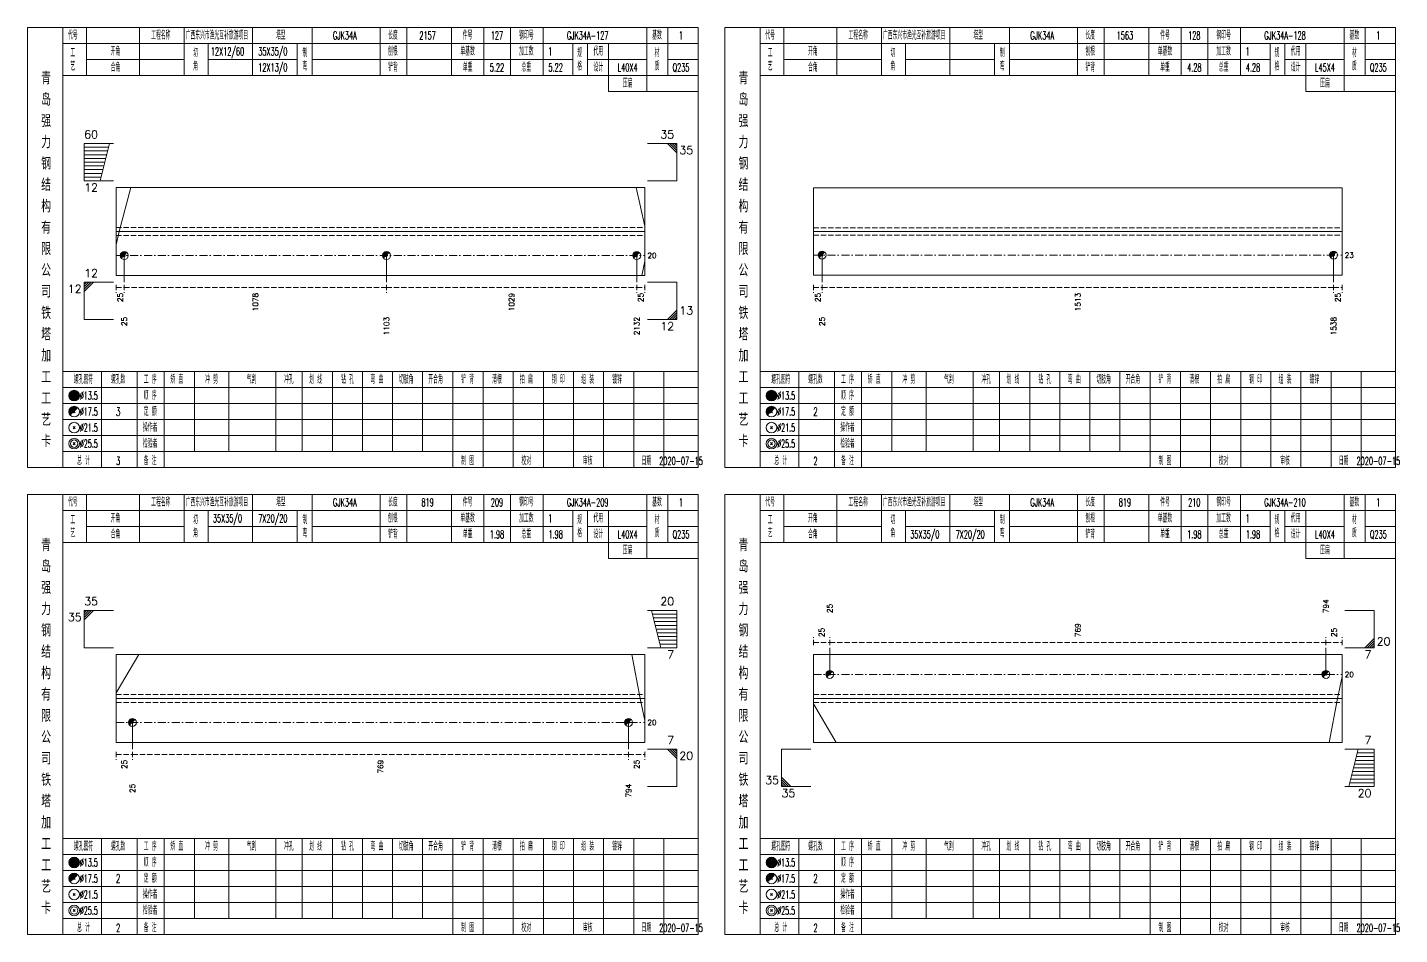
# Model space of a CAD drawing. Extents: x 0 to 2606, y -377 to 6479.
# Drawn here: x 0 to 514, y 6125 to 6465 of the extents above; entities that cross this region are included whole.
import ezdxf
from ezdxf.enums import TextEntityAlignment as Align

# ---------------------------------------------------------------- set-up
doc = ezdxf.new("R2010")
doc.units = 0
doc.header["$MEASUREMENT"] = 0
doc.linetypes.add('一点画线', pattern=[5.2, 3, -1, 0.2, -1])
doc.linetypes.add('虚线', pattern=[2.75, 2, -0.75])
doc.layers.get('0').update_dxf_attribs({"linetype": 'CONTINUOUS', "lineweight": 25})
doc.layers.add('1', color=7, linetype='CONTINUOUS', lineweight=25)
doc.layers.add('4', color=7, linetype='CONTINUOUS', lineweight=25)
doc.styles.get("Standard").update_dxf_attribs({"font": 'simplex.shx', "width": 0.7, "height": 3, "bigfont": 'gbhzfs.shx'})

msp = doc.modelspace()

# ---------------------------------------------------------------- linework, layer by layer
at = {"color": 7, "linetype": 'Continuous', "lineweight": 13}
for p, q in [((21.3, 6421.5), (32.3, 6421.5)), ((21.3, 6407.5), (21.3, 6421.5)), ((21.3, 6420.1), (30.45, 6420.1)), ((27.3, 6407.5), (30.8, 6421.5)), ((243.4, 6421.5), (232.4, 6421.5)), ((239.9, 6421.5), (243.4, 6418)), ((240.78, 6421.5), (243.4, 6418.88)), ((241.65, 6421.5), (243.4, 6419.75)), ((242.53, 6421.5), (243.4, 6420.62)), ((243.4, 6407.5), (243.4, 6421.5)), ((21.3, 6418.7), (30.1, 6418.7)), ((21.3, 6417.3), (29.75, 6417.3)), ((21.3, 6415.9), (29.4, 6415.9)), ((21.3, 6414.5), (29.05, 6414.5)), ((21.3, 6413.1), (28.7, 6413.1)), ((21.3, 6411.7), (28.35, 6411.7)), ((21.3, 6410.3), (28, 6410.3)), ((21.3, 6408.9), (27.65, 6408.9)), ((21.3, 6407.5), (32.3, 6407.5)), ((34.4, 6388.5), (38.81, 6405)), ((231.4, 6390.56), (228.19, 6405)), ((243.4, 6407.5), (232.4, 6407.5)), ((33.3, 6383.55), (34.4, 6388.5)), ((36.3, 6379.5), (36.3, 6369.5)), ((134.6, 6379.5), (134.6, 6369.5)), ((228.4, 6379.5), (228.4, 6369.5)), ((297.87, 6379.67), (297.87, 6369.5)), ((489.63, 6379.67), (489.63, 6369.5)), ((231.4, 6377.36), (230.3, 6372)), ((21.3, 6369.5), (32.3, 6369.5)), ((21.3, 6369.5), (21.3, 6355.5)), ((22.18, 6369.5), (21.3, 6368.62)), ((23.05, 6369.5), (21.3, 6367.75)), ((23.93, 6369.5), (21.3, 6366.88)), ((24.8, 6369.5), (21.3, 6366)), ((243.4, 6369.5), (232.4, 6369.5)), ((243.4, 6369.5), (243.4, 6355.5)), ((239.9, 6355.5), (243.4, 6359)), ((240.78, 6355.5), (243.4, 6358.12)), ((21.3, 6355.5), (32.3, 6355.5)), ((243.4, 6355.5), (232.4, 6355.5)), ((241.65, 6355.5), (243.4, 6357.25)), ((242.53, 6355.5), (243.4, 6356.38)), ((21.3, 6246.5), (32.3, 6246.5)), ((21.3, 6232.5), (21.3, 6246.5)), ((22.18, 6246.5), (21.3, 6245.62)), ((23.05, 6246.5), (21.3, 6244.75)), ((23.93, 6246.5), (21.3, 6243.88)), ((24.8, 6246.5), (21.3, 6243)), ((243.4, 6246.5), (232.4, 6246.5)), ((237.4, 6232.5), (233.9, 6246.5)), ((243.4, 6245.1), (234.25, 6245.1)), ((243.4, 6232.5), (243.4, 6246.5)), ((504.8, 6246.5), (493.8, 6246.5)), ((504.8, 6232.5), (504.8, 6246.5)), ((243.4, 6243.7), (234.6, 6243.7)), ((243.4, 6242.3), (234.95, 6242.3)), ((243.4, 6240.9), (235.3, 6240.9)), ((243.4, 6239.5), (235.65, 6239.5)), ((243.4, 6238.1), (236, 6238.1)), ((243.4, 6236.7), (236.35, 6236.7)), ((243.4, 6235.3), (236.7, 6235.3)), ((243.4, 6233.9), (237.05, 6233.9)), ((501.3, 6232.5), (504.8, 6236)), ((502.18, 6232.5), (504.8, 6235.12)), ((503.05, 6232.5), (504.8, 6234.25)), ((21.3, 6232.5), (32.3, 6232.5)), ((33.3, 6215.56), (41.77, 6230)), ((229.71, 6213.5), (226.56, 6230)), ((243.4, 6232.5), (232.4, 6232.5)), ((300.75, 6222.5), (300.75, 6232.5)), ((486.75, 6222.5), (486.75, 6232.5)), ((504.8, 6232.5), (493.8, 6232.5)), ((503.93, 6232.5), (504.8, 6233.38)), ((492.8, 6221.75), (491.11, 6213.5)), ((231.4, 6205.25), (229.71, 6213.5)), ((491.11, 6213.5), (487.96, 6197)), ((294.7, 6211.44), (303.17, 6197)), ((39.35, 6204.5), (39.35, 6194.5)), ((225.35, 6204.5), (225.35, 6194.5)), ((243.4, 6194.5), (232.4, 6194.5)), ((239.9, 6194.5), (243.4, 6191)), ((240.78, 6194.5), (243.4, 6191.88)), ((241.65, 6194.5), (243.4, 6192.75)), ((242.53, 6194.5), (243.4, 6193.62)), ((243.4, 6194.5), (243.4, 6180.5)), ((282.7, 6194.5), (293.7, 6194.5)), ((282.7, 6194.5), (282.7, 6180.5)), ((504.8, 6194.5), (493.8, 6194.5)), ((498.8, 6194.5), (495.3, 6180.5)), ((504.8, 6193.1), (498.45, 6193.1)), ((504.8, 6194.5), (504.8, 6180.5)), ((504.8, 6188.9), (497.4, 6188.9)), ((504.8, 6190.3), (497.75, 6190.3)), ((504.8, 6191.7), (498.1, 6191.7)), ((286.2, 6180.5), (282.7, 6184)), ((285.32, 6180.5), (282.7, 6183.12)), ((504.8, 6183.3), (496, 6183.3)), ((504.8, 6184.7), (496.35, 6184.7)), ((504.8, 6186.1), (496.7, 6186.1)), ((504.8, 6187.5), (497.05, 6187.5)), ((243.4, 6180.5), (232.4, 6180.5)), ((284.45, 6180.5), (282.7, 6182.25)), ((283.57, 6180.5), (282.7, 6181.38)), ((282.7, 6180.5), (293.7, 6180.5)), ((504.8, 6180.5), (493.8, 6180.5)), ((504.8, 6181.9), (495.65, 6181.9))]:
    msp.add_line(p, q, dxfattribs=at)
at = {"color": 7, "linetype": 'Continuous', "lineweight": 18}
for p, q in [((33.3, 6405), (33.3, 6372)), ((33.3, 6405), (231.4, 6405)), ((231.4, 6405), (231.4, 6372)), ((294.7, 6404.83), (294.7, 6372.17)), ((294.7, 6404.83), (492.8, 6404.83)), ((492.8, 6404.83), (492.8, 6372.17)), ((33.3, 6388.5), (231.4, 6388.5)), ((294.7, 6388.5), (492.8, 6388.5)), ((33.3, 6230), (33.3, 6197)), ((33.3, 6230), (231.4, 6230)), ((231.4, 6230), (231.4, 6197)), ((294.7, 6230), (294.7, 6197)), ((294.7, 6230), (492.8, 6230)), ((492.8, 6230), (492.8, 6197)), ((33.3, 6213.5), (231.4, 6213.5)), ((294.7, 6213.5), (492.8, 6213.5))]:
    msp.add_line(p, q, dxfattribs=at)
at = {"color": 1, "linetype": '虚线', "lineweight": 18}
for p, q in [((33.3, 6390), (231.4, 6390)), ((294.7, 6389.83), (492.8, 6389.83)), ((33.3, 6387), (231.4, 6387)), ((294.7, 6387.17), (492.8, 6387.17)), ((33.3, 6215), (231.4, 6215)), ((294.7, 6215), (492.8, 6215)), ((33.3, 6212), (231.4, 6212)), ((294.7, 6212), (492.8, 6212))]:
    msp.add_line(p, q, dxfattribs=at)
at = {"color": 3, "linetype": '一点画线', "lineweight": 13}
for p, q in [((33.3, 6379.5), (231.4, 6379.5)), ((294.7, 6379.67), (492.8, 6379.67)), ((294.7, 6222.5), (492.8, 6222.5)), ((33.3, 6204.5), (231.4, 6204.5))]:
    msp.add_line(p, q, dxfattribs=at)
at = {"color": 8, "linetype": '虚线', "lineweight": 9}
for p, q in [((33.3, 6368.5), (33.3, 6365.5)), ((36.3, 6368.5), (36.3, 6365.5)), ((36.3, 6368.5), (36.3, 6365.5)), ((134.6, 6368.5), (134.6, 6365.5)), ((134.6, 6368.5), (134.6, 6365.5)), ((228.4, 6368.5), (228.4, 6365.5)), ((228.4, 6368.5), (228.4, 6365.5)), ((231.4, 6368.5), (231.4, 6365.5)), ((294.7, 6368.5), (294.7, 6365.5)), ((297.87, 6368.5), (297.87, 6365.5)), ((297.87, 6368.5), (297.87, 6365.5)), ((489.63, 6368.5), (489.63, 6365.5)), ((489.63, 6368.5), (489.63, 6365.5)), ((492.8, 6368.5), (492.8, 6365.5)), ((33.3, 6367.5), (36.3, 6367.5)), ((36.3, 6367.5), (134.6, 6367.5)), ((134.6, 6367.5), (228.4, 6367.5)), ((228.4, 6367.5), (231.4, 6367.5)), ((294.7, 6367.5), (297.87, 6367.5)), ((297.87, 6367.5), (489.63, 6367.5)), ((489.63, 6367.5), (492.8, 6367.5)), ((294.7, 6233.5), (294.7, 6236.5)), ((294.7, 6234.5), (300.75, 6234.5)), ((300.75, 6233.5), (300.75, 6236.5)), ((300.75, 6233.5), (300.75, 6236.5)), ((300.75, 6234.5), (486.75, 6234.5)), ((486.75, 6233.5), (486.75, 6236.5)), ((486.75, 6233.5), (486.75, 6236.5)), ((486.75, 6234.5), (492.8, 6234.5)), ((492.8, 6233.5), (492.8, 6236.5)), ((33.3, 6193.5), (33.3, 6190.5)), ((39.35, 6193.5), (39.35, 6190.5)), ((39.35, 6193.5), (39.35, 6190.5)), ((225.35, 6193.5), (225.35, 6190.5)), ((225.35, 6193.5), (225.35, 6190.5)), ((231.4, 6193.5), (231.4, 6190.5)), ((33.3, 6192.5), (39.35, 6192.5)), ((39.35, 6192.5), (225.35, 6192.5)), ((225.35, 6192.5), (231.4, 6192.5))]:
    msp.add_line(p, q, dxfattribs=at)
at = {"color": 7, "linetype": 'Continuous', "lineweight": 0}
for p, q in [((300.45, 6222.2), (301.05, 6222.8)), ((300.45, 6222.8), (301.05, 6222.2)), ((486.45, 6222.2), (487.05, 6222.8)), ((486.45, 6222.8), (487.05, 6222.2))]:
    msp.add_line(p, q, dxfattribs=at)
at = {"color": 7, "linetype": 'Continuous', "lineweight": 13}
for centre in [(300.75, 6222.5), (486.75, 6222.5)]:
    msp.add_circle(centre, 1.5, dxfattribs=at)
for centre, radius in [((300.75, 6222.5), 1.35), ((300.75, 6222.5), 1.2), ((486.75, 6222.5), 1.35), ((486.75, 6222.5), 1.2), ((300.75, 6222.5), 1.05), ((300.75, 6222.5), 0.9), ((300.75, 6222.5), 0.75), ((300.75, 6222.5), 0.6), ((300.75, 6222.5), 0.45), ((300.75, 6222.5), 0.3), ((300.75, 6222.5), 0.15), ((486.75, 6222.5), 1.05), ((486.75, 6222.5), 0.9), ((486.75, 6222.5), 0.75), ((486.75, 6222.5), 0.6), ((486.75, 6222.5), 0.45), ((486.75, 6222.5), 0.3), ((486.75, 6222.5), 0.15)]:
    msp.add_arc(centre, radius, 45, 225, dxfattribs=at)
at = {"layer": '1', "color": 7, "linetype": 'Continuous', "lineweight": 0}
for p, q in [((36, 6379.2), (36.6, 6379.8)), ((36, 6379.8), (36.6, 6379.2)), ((134.3, 6379.2), (134.9, 6379.8)), ((134.3, 6379.8), (134.9, 6379.2)), ((228.1, 6379.2), (228.7, 6379.8)), ((228.1, 6379.8), (228.7, 6379.2)), ((297.57, 6379.37), (298.17, 6379.97)), ((297.57, 6379.97), (298.17, 6379.37)), ((489.33, 6379.37), (489.93, 6379.97)), ((489.33, 6379.97), (489.93, 6379.37)), ((39.05, 6204.2), (39.65, 6204.8)), ((39.05, 6204.8), (39.65, 6204.2)), ((225.05, 6204.2), (225.65, 6204.8)), ((225.05, 6204.8), (225.65, 6204.2))]:
    msp.add_line(p, q, dxfattribs=at)
at = {"layer": '1', "color": 7, "linetype": 'Continuous', "lineweight": 18}
for p, q in [((33.3, 6372), (231.4, 6372)), ((294.7, 6372.17), (492.8, 6372.17)), ((33.3, 6197), (231.4, 6197)), ((294.7, 6197), (492.8, 6197))]:
    msp.add_line(p, q, dxfattribs=at)
at = {"layer": '1', "color": 7, "linetype": 'Continuous', "lineweight": 13}
for centre in [(36.3, 6379.5), (134.6, 6379.5), (228.4, 6379.5), (297.87, 6379.67), (489.63, 6379.67), (39.35, 6204.5), (225.35, 6204.5)]:
    msp.add_circle(centre, 1.5, dxfattribs=at)
for centre, radius in [((36.3, 6379.5), 1.35), ((36.3, 6379.5), 1.2), ((36.3, 6379.5), 1.05), ((36.3, 6379.5), 0.9), ((36.3, 6379.5), 0.75), ((36.3, 6379.5), 0.6), ((36.3, 6379.5), 0.45), ((36.3, 6379.5), 0.3), ((36.3, 6379.5), 0.15), ((134.6, 6379.5), 1.35), ((134.6, 6379.5), 1.2), ((134.6, 6379.5), 1.05), ((134.6, 6379.5), 0.9), ((134.6, 6379.5), 0.75), ((134.6, 6379.5), 0.6), ((134.6, 6379.5), 0.45), ((134.6, 6379.5), 0.3), ((134.6, 6379.5), 0.15), ((228.4, 6379.5), 1.35), ((228.4, 6379.5), 1.2), ((228.4, 6379.5), 1.05), ((228.4, 6379.5), 0.9), ((228.4, 6379.5), 0.75), ((228.4, 6379.5), 0.6), ((228.4, 6379.5), 0.45), ((228.4, 6379.5), 0.3), ((228.4, 6379.5), 0.15), ((297.87, 6379.67), 1.35), ((297.87, 6379.67), 1.2), ((297.87, 6379.67), 1.05), ((297.87, 6379.67), 0.9), ((297.87, 6379.67), 0.75), ((297.87, 6379.67), 0.6), ((297.87, 6379.67), 0.45), ((297.87, 6379.67), 0.3), ((297.87, 6379.67), 0.15), ((489.63, 6379.67), 1.35), ((489.63, 6379.67), 1.2), ((489.63, 6379.67), 1.05), ((489.63, 6379.67), 0.9), ((489.63, 6379.67), 0.75), ((489.63, 6379.67), 0.6), ((489.63, 6379.67), 0.45), ((489.63, 6379.67), 0.3), ((489.63, 6379.67), 0.15), ((39.35, 6204.5), 1.35), ((39.35, 6204.5), 1.2), ((39.35, 6204.5), 1.05), ((39.35, 6204.5), 0.9), ((39.35, 6204.5), 0.75), ((39.35, 6204.5), 0.6), ((39.35, 6204.5), 0.45), ((39.35, 6204.5), 0.3), ((39.35, 6204.5), 0.15), ((225.35, 6204.5), 1.35), ((225.35, 6204.5), 1.2), ((225.35, 6204.5), 1.05), ((225.35, 6204.5), 0.9), ((225.35, 6204.5), 0.75), ((225.35, 6204.5), 0.6), ((225.35, 6204.5), 0.45), ((225.35, 6204.5), 0.3), ((225.35, 6204.5), 0.15)]:
    msp.add_arc(centre, radius, 45, 225, dxfattribs=at)
at = {"layer": '4', "color": 1, "linetype": 'Continuous', "lineweight": 18}
for p, q in [((13.3, 6300), (13.3, 6465)), ((22.2, 6447), (22.2, 6465)), ((42, 6447), (42, 6465)), ((58.8, 6447), (58.8, 6465)), ((84.4, 6447), (84.4, 6465)), ((106.7, 6447), (106.7, 6465)), ((132.2, 6447), (132.2, 6465)), ((142.2, 6447), (142.2, 6465)), ((158.9, 6447), (158.9, 6465)), ((171.1, 6447), (171.1, 6465)), ((181.1, 6447), (181.1, 6465)), ((193.3, 6447), (193.3, 6465)), ((232.2, 6441), (232.2, 6465)), ((240, 6447), (240, 6465)), ((274.7, 6300), (274.7, 6465)), ((283.6, 6447), (283.6, 6465)), ((303.4, 6447), (303.4, 6465)), ((320.2, 6447), (320.2, 6465)), ((345.8, 6447), (345.8, 6465)), ((368.1, 6447), (368.1, 6465)), ((393.6, 6447), (393.6, 6465)), ((403.6, 6447), (403.6, 6465)), ((420.3, 6447), (420.3, 6465)), ((432.5, 6447), (432.5, 6465)), ((442.5, 6447), (442.5, 6465)), ((454.7, 6447), (454.7, 6465)), ((493.6, 6441), (493.6, 6465)), ((501.4, 6447), (501.4, 6465)), ((13.3, 6459), (251.4, 6459)), ((67.8, 6447), (67.8, 6459)), ((101.1, 6447), (101.1, 6459)), ((204.4, 6447), (204.4, 6459)), ((210, 6447), (210, 6459)), ((217.8, 6441), (217.8, 6459)), ((274.7, 6459), (512.8, 6459)), ((329.2, 6447), (329.2, 6459)), ((362.5, 6447), (362.5, 6459)), ((465.8, 6447), (465.8, 6459)), ((471.4, 6447), (471.4, 6459)), ((479.2, 6441), (479.2, 6459)), ((22.2, 6453), (58.8, 6453)), ((67.8, 6453), (101.1, 6453)), ((106.7, 6453), (204.4, 6453)), ((210, 6453), (232.2, 6453)), ((240, 6453), (251.4, 6453)), ((283.6, 6453), (320.2, 6453)), ((329.2, 6453), (362.5, 6453)), ((368.1, 6453), (465.8, 6453)), ((471.4, 6453), (493.6, 6453)), ((501.4, 6453), (512.8, 6453)), ((13.3, 6447), (251.4, 6447)), ((274.7, 6447), (512.8, 6447)), ((217.8, 6441), (251.4, 6441)), ((479.2, 6441), (512.8, 6441)), ((13.3, 6336), (251.4, 6336)), ((27.8, 6300), (27.8, 6336)), ((41.1, 6300), (41.1, 6336)), ((51.2, 6300), (51.2, 6336)), ((62.6, 6306), (62.6, 6336)), ((75.5, 6306), (75.5, 6336)), ((93.1, 6306), (93.1, 6336)), ((103, 6306), (103, 6336)), ((114.3, 6306), (114.3, 6336)), ((125.6, 6306), (125.6, 6336)), ((136.9, 6306), (136.9, 6336)), ((148.1, 6306), (148.1, 6336)), ((159.5, 6306), (159.5, 6336)), ((170.8, 6306), (170.8, 6336)), ((182.1, 6306), (182.1, 6336)), ((193.4, 6306), (193.4, 6336)), ((204.7, 6306), (204.7, 6336)), ((216, 6306), (216, 6336)), ((227.3, 6306), (227.3, 6336)), ((238.6, 6306), (238.6, 6336)), ((274.7, 6336), (512.8, 6336)), ((289.2, 6300), (289.2, 6336)), ((302.5, 6300), (302.5, 6336)), ((312.6, 6300), (312.6, 6336)), ((324, 6306), (324, 6336)), ((336.9, 6306), (336.9, 6336)), ((354.5, 6306), (354.5, 6336)), ((364.4, 6306), (364.4, 6336)), ((375.7, 6306), (375.7, 6336)), ((387, 6306), (387, 6336)), ((398.3, 6306), (398.3, 6336)), ((409.5, 6306), (409.5, 6336)), ((420.9, 6306), (420.9, 6336)), ((432.2, 6306), (432.2, 6336)), ((443.5, 6306), (443.5, 6336)), ((454.8, 6306), (454.8, 6336)), ((466.1, 6306), (466.1, 6336)), ((477.4, 6306), (477.4, 6336)), ((488.7, 6306), (488.7, 6336)), ((500, 6306), (500, 6336)), ((13.3, 6330), (251.4, 6330)), ((274.7, 6330), (512.8, 6330)), ((13.3, 6324), (251.4, 6324)), ((274.7, 6324), (512.8, 6324)), ((13.3, 6318), (251.4, 6318)), ((274.7, 6318), (512.8, 6318)), ((13.3, 6312), (251.4, 6312)), ((274.7, 6312), (512.8, 6312)), ((13.3, 6306), (251.4, 6306)), ((159.5, 6300), (159.5, 6306)), ((170.8, 6300), (170.8, 6306)), ((182.1, 6300), (182.1, 6306)), ((193.4, 6300), (193.4, 6306)), ((204.7, 6300), (204.7, 6306)), ((216, 6300), (216, 6306)), ((227.3, 6300), (227.3, 6306)), ((238.6, 6300), (238.6, 6306)), ((274.7, 6306), (512.8, 6306)), ((420.9, 6300), (420.9, 6306)), ((432.2, 6300), (432.2, 6306)), ((443.5, 6300), (443.5, 6306)), ((454.8, 6300), (454.8, 6306)), ((466.1, 6300), (466.1, 6306)), ((477.4, 6300), (477.4, 6306)), ((488.7, 6300), (488.7, 6306)), ((500, 6300), (500, 6306)), ((13.3, 6125), (13.3, 6290)), ((22.2, 6272), (22.2, 6290)), ((42, 6272), (42, 6290)), ((58.8, 6272), (58.8, 6290)), ((84.4, 6272), (84.4, 6290)), ((106.7, 6272), (106.7, 6290)), ((132.2, 6272), (132.2, 6290)), ((142.2, 6272), (142.2, 6290)), ((158.9, 6272), (158.9, 6290)), ((171.1, 6272), (171.1, 6290)), ((181.1, 6272), (181.1, 6290)), ((193.3, 6272), (193.3, 6290)), ((232.2, 6266), (232.2, 6290)), ((240, 6272), (240, 6290)), ((274.7, 6125), (274.7, 6290)), ((283.6, 6272), (283.6, 6290)), ((303.4, 6272), (303.4, 6290)), ((320.2, 6272), (320.2, 6290)), ((345.8, 6272), (345.8, 6290)), ((368.1, 6272), (368.1, 6290)), ((393.6, 6272), (393.6, 6290)), ((403.6, 6272), (403.6, 6290)), ((420.3, 6272), (420.3, 6290)), ((432.5, 6272), (432.5, 6290)), ((442.5, 6272), (442.5, 6290)), ((454.7, 6272), (454.7, 6290)), ((493.6, 6266), (493.6, 6290)), ((501.4, 6272), (501.4, 6290)), ((13.3, 6284), (251.4, 6284)), ((67.8, 6272), (67.8, 6284)), ((101.1, 6272), (101.1, 6284)), ((204.4, 6272), (204.4, 6284)), ((210, 6272), (210, 6284)), ((217.8, 6266), (217.8, 6284)), ((274.7, 6284), (512.8, 6284)), ((329.2, 6272), (329.2, 6284)), ((362.5, 6272), (362.5, 6284)), ((465.8, 6272), (465.8, 6284)), ((471.4, 6272), (471.4, 6284)), ((479.2, 6266), (479.2, 6284)), ((22.2, 6278), (58.8, 6278)), ((67.8, 6278), (101.1, 6278)), ((106.7, 6278), (204.4, 6278)), ((210, 6278), (232.2, 6278)), ((240, 6278), (251.4, 6278)), ((283.6, 6278), (320.2, 6278)), ((329.2, 6278), (362.5, 6278)), ((368.1, 6278), (465.8, 6278)), ((471.4, 6278), (493.6, 6278)), ((501.4, 6278), (512.8, 6278)), ((13.3, 6272), (251.4, 6272)), ((274.7, 6272), (512.8, 6272)), ((217.8, 6266), (251.4, 6266)), ((479.2, 6266), (512.8, 6266)), ((13.3, 6161), (251.4, 6161)), ((27.8, 6125), (27.8, 6161)), ((41.1, 6125), (41.1, 6161)), ((51.2, 6125), (51.2, 6161)), ((62.6, 6131), (62.6, 6161)), ((75.5, 6131), (75.5, 6161)), ((93.1, 6131), (93.1, 6161)), ((103, 6131), (103, 6161)), ((114.3, 6131), (114.3, 6161)), ((125.6, 6131), (125.6, 6161)), ((136.9, 6131), (136.9, 6161)), ((148.1, 6131), (148.1, 6161)), ((159.5, 6131), (159.5, 6161)), ((170.8, 6131), (170.8, 6161)), ((182.1, 6131), (182.1, 6161)), ((193.4, 6131), (193.4, 6161)), ((204.7, 6131), (204.7, 6161)), ((216, 6131), (216, 6161)), ((227.3, 6131), (227.3, 6161)), ((238.6, 6131), (238.6, 6161)), ((274.7, 6161), (512.8, 6161)), ((289.2, 6125), (289.2, 6161)), ((302.5, 6125), (302.5, 6161)), ((312.6, 6125), (312.6, 6161)), ((324, 6131), (324, 6161)), ((336.9, 6131), (336.9, 6161)), ((354.5, 6131), (354.5, 6161)), ((364.4, 6131), (364.4, 6161)), ((375.7, 6131), (375.7, 6161)), ((387, 6131), (387, 6161)), ((398.3, 6131), (398.3, 6161)), ((409.5, 6131), (409.5, 6161)), ((420.9, 6131), (420.9, 6161)), ((432.2, 6131), (432.2, 6161)), ((443.5, 6131), (443.5, 6161)), ((454.8, 6131), (454.8, 6161)), ((466.1, 6131), (466.1, 6161)), ((477.4, 6131), (477.4, 6161)), ((488.7, 6131), (488.7, 6161)), ((500, 6131), (500, 6161)), ((13.3, 6155), (251.4, 6155)), ((274.7, 6155), (512.8, 6155)), ((13.3, 6149), (251.4, 6149)), ((274.7, 6149), (512.8, 6149)), ((13.3, 6143), (251.4, 6143)), ((274.7, 6143), (512.8, 6143)), ((13.3, 6137), (251.4, 6137)), ((274.7, 6137), (512.8, 6137)), ((13.3, 6131), (251.4, 6131)), ((159.5, 6125), (159.5, 6131)), ((170.8, 6125), (170.8, 6131)), ((182.1, 6125), (182.1, 6131)), ((193.4, 6125), (193.4, 6131)), ((204.7, 6125), (204.7, 6131)), ((216, 6125), (216, 6131)), ((227.3, 6125), (227.3, 6131)), ((238.6, 6125), (238.6, 6131)), ((274.7, 6131), (512.8, 6131)), ((420.9, 6125), (420.9, 6131)), ((432.2, 6125), (432.2, 6131)), ((443.5, 6125), (443.5, 6131)), ((454.8, 6125), (454.8, 6131)), ((466.1, 6125), (466.1, 6131)), ((477.4, 6125), (477.4, 6131)), ((488.7, 6125), (488.7, 6131)), ((500, 6125), (500, 6131))]:
    msp.add_line(p, q, dxfattribs=at)
at = {"layer": '4', "color": 7, "linetype": 'Continuous', "lineweight": 13}
for p, q in [((17.3, 6326.8), (17.7, 6327.2)), ((17.7, 6326.8), (17.3, 6327.2)), ((278.7, 6326.8), (279.1, 6327.2)), ((279.1, 6326.8), (278.7, 6327.2)), ((17.1, 6314.6), (17.9, 6315.4)), ((17.9, 6314.6), (17.1, 6315.4)), ((278.5, 6314.6), (279.3, 6315.4)), ((279.3, 6314.6), (278.5, 6315.4)), ((17.1, 6308.6), (17.9, 6309.4)), ((17.9, 6308.6), (17.1, 6309.4)), ((278.5, 6308.6), (279.3, 6309.4)), ((279.3, 6308.6), (278.5, 6309.4)), ((17.3, 6151.8), (17.7, 6152.2)), ((17.7, 6151.8), (17.3, 6152.2)), ((278.7, 6151.8), (279.1, 6152.2)), ((279.1, 6151.8), (278.7, 6152.2)), ((17.1, 6139.6), (17.9, 6140.4)), ((17.9, 6139.6), (17.1, 6140.4)), ((278.5, 6139.6), (279.3, 6140.4)), ((279.3, 6139.6), (278.5, 6140.4)), ((17.1, 6133.6), (17.9, 6134.4)), ((17.9, 6133.6), (17.1, 6134.4)), ((278.5, 6133.6), (279.3, 6134.4)), ((279.3, 6133.6), (278.5, 6134.4))]:
    msp.add_line(p, q, dxfattribs=at)
at = {"layer": '4', "color": 7, "linetype": 'Continuous', "lineweight": 0}
for p, q in [((17.1, 6320.6), (17.9, 6321.4)), ((17.1, 6321.4), (17.9, 6320.6)), ((278.5, 6320.6), (279.3, 6321.4)), ((278.5, 6321.4), (279.3, 6320.6)), ((17.1, 6145.6), (17.9, 6146.4)), ((17.1, 6146.4), (17.9, 6145.6)), ((278.5, 6145.6), (279.3, 6146.4)), ((278.5, 6146.4), (279.3, 6145.6))]:
    msp.add_line(p, q, dxfattribs=at)
at = {"layer": '4', "color": 1, "linetype": 'Continuous', "lineweight": 18}
for points in [[(0, 6465), (0, 6300), (251.4, 6300), (251.4, 6465)], [(261.4, 6465), (261.4, 6300), (512.8, 6300), (512.8, 6465)], [(0, 6290), (0, 6125), (251.4, 6125), (251.4, 6290)], [(261.4, 6290), (261.4, 6125), (512.8, 6125), (512.8, 6290)]]:
    msp.add_lwpolyline(points, close=True, dxfattribs=at)
at = {"layer": '4', "color": 7, "linetype": 'Continuous', "lineweight": 13}
for centre, radius in [((17.5, 6327), 2), ((17.5, 6327), 1.8), ((17.5, 6327), 1.6), ((17.5, 6327), 1.4), ((17.5, 6327), 1.2), ((17.5, 6327), 1), ((17.5, 6327), 0.8), ((17.5, 6327), 0.6), ((17.5, 6327), 0.4), ((17.5, 6327), 0.2), ((278.9, 6327), 2), ((278.9, 6327), 1.8), ((278.9, 6327), 1.6), ((278.9, 6327), 1.4), ((278.9, 6327), 1.2), ((278.9, 6327), 1), ((278.9, 6327), 0.8), ((278.9, 6327), 0.6), ((278.9, 6327), 0.4), ((278.9, 6327), 0.2), ((17.5, 6321), 2), ((278.9, 6321), 2), ((17.5, 6315), 2), ((278.9, 6315), 2), ((17.5, 6309), 2), ((17.5, 6309), 1.4), ((278.9, 6309), 2), ((278.9, 6309), 1.4), ((17.5, 6152), 2), ((17.5, 6152), 1.8), ((17.5, 6152), 1.6), ((17.5, 6152), 1.4), ((17.5, 6152), 1.2), ((17.5, 6152), 1), ((17.5, 6152), 0.8), ((17.5, 6152), 0.6), ((17.5, 6152), 0.4), ((17.5, 6152), 0.2), ((278.9, 6152), 2), ((278.9, 6152), 1.8), ((278.9, 6152), 1.6), ((278.9, 6152), 1.4), ((278.9, 6152), 1.2), ((278.9, 6152), 1), ((278.9, 6152), 0.8), ((278.9, 6152), 0.6), ((278.9, 6152), 0.4), ((278.9, 6152), 0.2), ((17.5, 6146), 2), ((278.9, 6146), 2), ((17.5, 6140), 2), ((278.9, 6140), 2), ((17.5, 6134), 2), ((17.5, 6134), 1.4), ((278.9, 6134), 2), ((278.9, 6134), 1.4)]:
    msp.add_circle(centre, radius, dxfattribs=at)
for centre, radius in [((17.5, 6321), 1.8), ((17.5, 6321), 1.6), ((17.5, 6321), 1.4), ((17.5, 6321), 1.2), ((17.5, 6321), 1), ((17.5, 6321), 0.8), ((17.5, 6321), 0.6), ((17.5, 6321), 0.4), ((278.9, 6321), 1.8), ((278.9, 6321), 1.6), ((278.9, 6321), 1.4), ((278.9, 6321), 1.2), ((278.9, 6321), 1), ((278.9, 6321), 0.8), ((278.9, 6321), 0.6), ((278.9, 6321), 0.4), ((17.5, 6321), 0.2), ((278.9, 6321), 0.2), ((17.5, 6146), 1.8), ((17.5, 6146), 1.6), ((17.5, 6146), 1.4), ((17.5, 6146), 1.2), ((17.5, 6146), 1), ((17.5, 6146), 0.8), ((17.5, 6146), 0.6), ((278.9, 6146), 1.8), ((278.9, 6146), 1.6), ((278.9, 6146), 1.4), ((278.9, 6146), 1.2), ((278.9, 6146), 1), ((278.9, 6146), 0.8), ((278.9, 6146), 0.6), ((17.5, 6146), 0.4), ((17.5, 6146), 0.2), ((278.9, 6146), 0.4), ((278.9, 6146), 0.2)]:
    msp.add_arc(centre, radius, 45, 225, dxfattribs=at)

# ---------------------------------------------------------------- texts
at = {"color": 7, "linetype": 'Continuous', "lineweight": 13}
for s, p in [('60', (21.3, 6422.5)), ('12', (21.3, 6370.5)), ('13', (244.4, 6356.5)), ('35', (21.3, 6247.5)), ('20', (505.8, 6232.5))]:
    msp.add_text(s, height=3, dxfattribs=at).set_placement(p, align=Align.BOTTOM_LEFT)
for s, p in [('35', (242.4, 6422.5)), ('20', (242.4, 6247.5)), ('7', (242.4, 6195.5)), ('7', (503.8, 6195.5)), ('35', (281.7, 6180.5))]:
    msp.add_text(s, height=3, dxfattribs=at).set_placement(p, align=Align.BOTTOM_RIGHT)
for s, p in [('35', (244.4, 6420.5)), ('12', (21.3, 6406.5)), ('20', (244.4, 6193.5)), ('35', (282.7, 6179.5))]:
    msp.add_text(s, height=3, dxfattribs=at).set_placement(p, align=Align.TOP_LEFT)
for s, p in [('20', (232.4, 6379.5)), ('23', (493.8, 6379.67)), ('20', (493.8, 6222.5)), ('20', (232.4, 6204.5))]:
    msp.add_text(s, height=2, dxfattribs=at).set_placement(p, align=Align.MIDDLE_LEFT)
for s, p in [('12', (20.3, 6368.5)), ('12', (242.4, 6354.5)), ('35', (20.3, 6245.5)), ('7', (242.4, 6231.5)), ('7', (503.8, 6231.5)), ('20', (503.8, 6179.5))]:
    msp.add_text(s, height=3, dxfattribs=at).set_placement(p, align=Align.TOP_RIGHT)
at = {"color": 8, "linetype": 'Continuous', "lineweight": 9}
for s, p in [('25', (34.8, 6365.5)), ('1078', (85.45, 6365.5)), ('1029', (181.5, 6365.5)), ('25', (229.9, 6365.5)), ('25', (296.28, 6365.5)), ('1513', (393.75, 6365.5)), ('25', (491.22, 6365.5)), ('25', (36.32, 6190.5)), ('769', (132.35, 6190.5)), ('25', (228.38, 6190.5))]:
    msp.add_text(s, height=2, rotation=90, dxfattribs=at).set_placement(p, align=Align.MIDDLE_RIGHT)
at = {"color": 7, "linetype": 'Continuous', "lineweight": 13}
for s, p in [('794', (486.75, 6245.5)), ('25', (300.75, 6245.5))]:
    msp.add_text(s, height=2, rotation=90, dxfattribs=at).set_placement(p, align=Align.MIDDLE_LEFT)
at = {"color": 8, "linetype": 'Continuous', "lineweight": 9}
for s, p in [('25', (297.72, 6236.5)), ('769', (393.75, 6236.5)), ('25', (489.78, 6236.5))]:
    msp.add_text(s, height=2, rotation=90, dxfattribs=at).set_placement(p, align=Align.MIDDLE_LEFT)
at = {"layer": '1', "color": 7, "linetype": 'Continuous', "lineweight": 13}
for s, p in [('25', (36.3, 6356.5)), ('1103', (134.6, 6356.5)), ('2132', (228.4, 6356.5)), ('25', (297.87, 6356.5)), ('1538', (489.63, 6356.5)), ('25', (39.35, 6181.5)), ('794', (225.35, 6181.5))]:
    msp.add_text(s, height=2, rotation=90, dxfattribs=at).set_placement(p, align=Align.MIDDLE_RIGHT)
at = {"layer": '4', "color": 1, "linetype": 'Continuous', "lineweight": 13}
for s, height, width, p in [('代号', 3, 0.6, (17, 6462)), ('工程名称', 3, 0.6, (50, 6462)), ('广西东兴市渔光互补旅游项目', 3, 0.6, (71, 6462)), ('塔型', 3, 0.6, (95, 6462)), ('GJK34A', 3, 0.6, (119, 6462)), ('长度', 3, 0.6, (137, 6462)), ('2157', 3, 0.6, (150, 6462)), ('件号', 3, 0.6, (165, 6462)), ('127', 3, 0.6, (176, 6462)), ('钢印号', 3, 0.6, (187, 6462)), ('GJK34A-127', 3, 0.6, (210, 6462)), ('基数', 3, 0.6, (236, 6462)), ('1', 3, 0.6, (245, 6462)), ('代号', 3, 0.6, (278.4, 6462)), ('工程名称', 3, 0.6, (311.4, 6462)), ('广西东兴市渔光互补旅游项目', 3, 0.6, (332.4, 6462)), ('塔型', 3, 0.6, (356.4, 6462)), ('GJK34A', 3, 0.6, (380.4, 6462)), ('长度', 3, 0.6, (398.4, 6462)), ('1563', 3, 0.6, (411.4, 6462)), ('件号', 3, 0.6, (426.4, 6462)), ('128', 3, 0.6, (437.4, 6462)), ('钢印号', 3, 0.6, (448.4, 6462)), ('GJK34A-128', 3, 0.6, (471.4, 6462)), ('基数', 3, 0.6, (497.4, 6462)), ('1', 3, 0.6, (506.4, 6462)), ('工', 3, 0.6, (17, 6455.4)), ('开角', 3, 0.6, (33, 6456)), ('切', 3, 0.6, (63, 6455.4)), ('12X12/60', 3, 0.6, (75, 6456)), ('35X35/0', 3, 0.6, (92, 6456)), ('制', 3, 0.6, (104, 6455.4)), ('刨根', 3, 0.6, (137, 6456)), ('单基数', 3, 0.6, (165, 6456)), ('加工数', 3, 0.6, (187, 6456)), ('1', 3, 0.6, (196, 6456)), ('规', 3, 0.6, (207, 6455.4)), ('代用', 3, 0.6, (214, 6456)), ('材', 3, 0.6, (236, 6455.4)), ('工', 3, 0.6, (278.4, 6455.4)), ('开角', 3, 0.6, (294.4, 6456)), ('切', 3, 0.6, (324.4, 6455.4)), ('制', 3, 0.6, (365.4, 6455.4)), ('刨根', 3, 0.6, (398.4, 6456)), ('单基数', 3, 0.6, (426.4, 6456)), ('加工数', 3, 0.6, (448.4, 6456)), ('1', 3, 0.6, (457.4, 6456)), ('规', 3, 0.6, (468.4, 6455.4)), ('代用', 3, 0.6, (475.4, 6456)), ('材', 3, 0.6, (497.4, 6455.4)), ('艺', 3, 0.6, (17, 6450.4)), ('合角', 3, 0.6, (33, 6450)), ('角', 3, 0.6, (63, 6450.4)), ('12X13/0', 3, 0.6, (92, 6450)), ('弯', 3, 0.6, (104, 6450.4)), ('铲背', 3, 0.6, (137, 6450)), ('单重', 3, 0.6, (165, 6450)), ('5.22', 3, 0.6, (176, 6450)), ('总重', 3, 0.6, (187, 6450)), ('5.22', 3, 0.6, (198, 6450)), ('格', 3, 0.6, (207, 6450.4)), ('设计', 3, 0.6, (214, 6450)), ('L40X4', 3, 0.6, (225, 6450)), ('质', 3, 0.6, (236, 6450.4)), ('Q235', 3, 0.6, (245, 6450)), ('艺', 3, 0.6, (278.4, 6450.4)), ('合角', 3, 0.6, (294.4, 6450)), ('角', 3, 0.6, (324.4, 6450.4)), ('弯', 3, 0.6, (365.4, 6450.4)), ('铲背', 3, 0.6, (398.4, 6450)), ('单重', 3, 0.6, (426.4, 6450)), ('4.28', 3, 0.6, (437.4, 6450)), ('总重', 3, 0.6, (448.4, 6450)), ('4.28', 3, 0.6, (459.4, 6450)), ('格', 3, 0.6, (468.4, 6450.4)), ('设计', 3, 0.6, (475.4, 6450)), ('L45X4', 3, 0.6, (486.4, 6450)), ('质', 3, 0.6, (497.4, 6450.4)), ('Q235', 3, 0.6, (506.4, 6450)), ('青', 4.6, 0.8, (7, 6446)), ('压扁', 3, 0.6, (225, 6444)), ('青', 4.6, 0.8, (268.4, 6446)), ('压扁', 3, 0.6, (486.4, 6444)), ('岛', 4.6, 0.8, (7, 6438)), ('岛', 4.6, 0.8, (268.4, 6438)), ('强', 4.6, 0.8, (7, 6430)), ('强', 4.6, 0.8, (268.4, 6430)), ('力', 4.6, 0.8, (7, 6422)), ('力', 4.6, 0.8, (268.4, 6422)), ('钢', 4.6, 0.8, (7, 6414)), ('钢', 4.6, 0.8, (268.4, 6414)), ('结', 4.6, 0.8, (7, 6406)), ('结', 4.6, 0.8, (268.4, 6406)), ('构', 4.6, 0.8, (7, 6398)), ('构', 4.6, 0.8, (268.4, 6398)), ('有', 4.6, 0.8, (7, 6390)), ('有', 4.6, 0.8, (268.4, 6390)), ('限', 4.6, 0.8, (7, 6382)), ('限', 4.6, 0.8, (268.4, 6382)), ('公', 4.6, 0.8, (7, 6374)), ('公', 4.6, 0.8, (268.4, 6374)), ('司', 4.6, 0.8, (7, 6366)), ('司', 4.6, 0.8, (268.4, 6366)), ('铁', 4.6, 0.8, (7, 6358)), ('铁', 4.6, 0.8, (268.4, 6358)), ('塔', 4.6, 0.8, (7, 6350)), ('塔', 4.6, 0.8, (268.4, 6350)), ('加', 4.6, 0.8, (7, 6342)), ('加', 4.6, 0.8, (268.4, 6342)), ('工', 4.6, 0.8, (7, 6334)), ('螺孔图符', 3, 0.6, (21, 6333)), ('螺孔数', 3, 0.6, (34, 6333)), ('工 序', 3, 0.6, (46, 6333)), ('矫 直', 3, 0.6, (56, 6333)), ('冲 剪', 3, 0.6, (69, 6333)), ('气割', 3, 0.6, (84, 6333)), ('冲孔', 3, 0.6, (98, 6333)), ('划 线', 3, 0.6, (108, 6333)), ('钻 孔', 3, 0.6, (120, 6333)), ('弯 曲', 3, 0.6, (131, 6333)), ('切肢角', 3, 0.6, (142, 6333)), ('开合角', 3, 0.6, (153, 6333)), ('铲 背', 3, 0.6, (165, 6333)), ('清根', 3, 0.6, (176, 6333)), ('拍 扁', 3, 0.6, (187, 6333)), ('钢 印', 3, 0.6, (199, 6333)), ('组 装', 3, 0.6, (210, 6333)), ('镀锌', 3, 0.6, (221, 6333)), ('工', 4.6, 0.8, (268.4, 6334)), ('螺孔图符', 3, 0.6, (282.4, 6333)), ('螺孔数', 3, 0.6, (295.4, 6333)), ('工 序', 3, 0.6, (307.4, 6333)), ('矫 直', 3, 0.6, (317.4, 6333)), ('冲 剪', 3, 0.6, (330.4, 6333)), ('气割', 3, 0.6, (345.4, 6333)), ('冲孔', 3, 0.6, (359.4, 6333)), ('划 线', 3, 0.6, (369.4, 6333)), ('钻 孔', 3, 0.6, (381.4, 6333)), ('弯 曲', 3, 0.6, (392.4, 6333)), ('切肢角', 3, 0.6, (403.4, 6333)), ('开合角', 3, 0.6, (414.4, 6333)), ('铲 背', 3, 0.6, (426.4, 6333)), ('清根', 3, 0.6, (437.4, 6333)), ('拍 扁', 3, 0.6, (448.4, 6333)), ('钢 印', 3, 0.6, (460.4, 6333)), ('组 装', 3, 0.6, (471.4, 6333)), ('镀锌', 3, 0.6, (482.4, 6333)), ('工', 4.6, 0.8, (7, 6326)), ('%%C13.5', 3, 0.5, (23, 6327)), ('顺 序', 3, 0.6, (46, 6327)), ('工', 4.6, 0.8, (268.4, 6326)), ('%%C13.5', 3, 0.5, (284.4, 6327)), ('顺 序', 3, 0.6, (307.4, 6327)), ('%%C17.5', 3, 0.5, (23, 6321)), ('3', 3.2, 0.6, (34, 6321)), ('定 额', 3, 0.6, (46, 6321)), ('%%C17.5', 3, 0.5, (284.4, 6321)), ('2', 3.2, 0.6, (295.4, 6321)), ('定 额', 3, 0.6, (307.4, 6321)), ('艺', 4.6, 0.8, (7, 6318)), ('%%C21.5', 3, 0.5, (23, 6315)), ('操作者', 3, 0.6, (46, 6315)), ('艺', 4.6, 0.8, (268.4, 6318)), ('%%C21.5', 3, 0.5, (284.4, 6315)), ('操作者', 3, 0.6, (307.4, 6315)), ('卡', 4.6, 0.8, (7, 6310)), ('卡', 4.6, 0.8, (268.4, 6310)), ('%%C25.5', 3, 0.5, (23, 6309)), ('检验者', 3, 0.6, (46, 6309)), ('%%C25.5', 3, 0.5, (284.4, 6309)), ('检验者', 3, 0.6, (307.4, 6309)), ('总 计', 3, 0.6, (21, 6302.5)), ('3', 3, 0.6, (34, 6302.5)), ('备 注', 3, 0.6, (46, 6302.5)), ('制 图', 3, 0.6, (165, 6302.5)), ('校对', 3, 0.6, (187, 6302.5)), ('审核', 3, 0.6, (210, 6302.5)), ('日期', 3, 0.6, (232, 6302.5)), ('2020-07-15', 3, 0.6, (245, 6302.5)), ('总 计', 3, 0.6, (282.4, 6302.5)), ('2', 3, 0.6, (295.4, 6302.5)), ('备 注', 3, 0.6, (307.4, 6302.5)), ('制 图', 3, 0.6, (426.4, 6302.5)), ('校对', 3, 0.6, (448.4, 6302.5)), ('审核', 3, 0.6, (471.4, 6302.5)), ('日期', 3, 0.6, (493.4, 6302.5)), ('2020-07-15', 3, 0.6, (506.4, 6302.5)), ('代号', 3, 0.6, (17, 6287)), ('工程名称', 3, 0.6, (50, 6287)), ('广西东兴市渔光互补旅游项目', 3, 0.6, (71, 6287)), ('塔型', 3, 0.6, (95, 6287)), ('GJK34A', 3, 0.6, (119, 6287)), ('长度', 3, 0.6, (137, 6287)), ('819', 3, 0.6, (150, 6287)), ('件号', 3, 0.6, (165, 6287)), ('209', 3, 0.6, (176, 6287)), ('钢印号', 3, 0.6, (187, 6287)), ('GJK34A-209', 3, 0.6, (210, 6287)), ('基数', 3, 0.6, (236, 6287)), ('1', 3, 0.6, (245, 6287)), ('代号', 3, 0.6, (278.4, 6287)), ('工程名称', 3, 0.6, (311.4, 6287)), ('广西东兴市渔光互补旅游项目', 3, 0.6, (332.4, 6287)), ('塔型', 3, 0.6, (356.4, 6287)), ('GJK34A', 3, 0.6, (380.4, 6287)), ('长度', 3, 0.6, (398.4, 6287)), ('819', 3, 0.6, (411.4, 6287)), ('件号', 3, 0.6, (426.4, 6287)), ('210', 3, 0.6, (437.4, 6287)), ('钢印号', 3, 0.6, (448.4, 6287)), ('GJK34A-210', 3, 0.6, (471.4, 6287)), ('基数', 3, 0.6, (497.4, 6287)), ('1', 3, 0.6, (506.4, 6287)), ('工', 3, 0.6, (17, 6280.4)), ('开角', 3, 0.6, (33, 6281)), ('切', 3, 0.6, (63, 6280.4)), ('35X35/0', 3, 0.6, (75, 6281)), ('7X20/20', 3, 0.6, (92, 6281)), ('制', 3, 0.6, (104, 6280.4)), ('刨根', 3, 0.6, (137, 6281)), ('单基数', 3, 0.6, (165, 6281)), ('加工数', 3, 0.6, (187, 6281)), ('1', 3, 0.6, (196, 6281)), ('规', 3, 0.6, (207, 6280.4)), ('代用', 3, 0.6, (214, 6281)), ('材', 3, 0.6, (236, 6280.4)), ('工', 3, 0.6, (278.4, 6280.4)), ('开角', 3, 0.6, (294.4, 6281)), ('切', 3, 0.6, (324.4, 6280.4)), ('制', 3, 0.6, (365.4, 6280.4)), ('刨根', 3, 0.6, (398.4, 6281)), ('单基数', 3, 0.6, (426.4, 6281)), ('加工数', 3, 0.6, (448.4, 6281)), ('1', 3, 0.6, (457.4, 6281)), ('规', 3, 0.6, (468.4, 6280.4)), ('代用', 3, 0.6, (475.4, 6281)), ('材', 3, 0.6, (497.4, 6280.4)), ('艺', 3, 0.6, (17, 6275.4)), ('合角', 3, 0.6, (33, 6275)), ('角', 3, 0.6, (63, 6275.4)), ('弯', 3, 0.6, (104, 6275.4)), ('铲背', 3, 0.6, (137, 6275)), ('单重', 3, 0.6, (165, 6275)), ('1.98', 3, 0.6, (176, 6275)), ('总重', 3, 0.6, (187, 6275)), ('1.98', 3, 0.6, (198, 6275)), ('格', 3, 0.6, (207, 6275.4)), ('设计', 3, 0.6, (214, 6275)), ('L40X4', 3, 0.6, (225, 6275)), ('质', 3, 0.6, (236, 6275.4)), ('Q235', 3, 0.6, (245, 6275)), ('艺', 3, 0.6, (278.4, 6275.4)), ('合角', 3, 0.6, (294.4, 6275)), ('角', 3, 0.6, (324.4, 6275.4)), ('35X35/0', 3, 0.6, (336.4, 6275)), ('7X20/20', 3, 0.6, (353.4, 6275)), ('弯', 3, 0.6, (365.4, 6275.4)), ('铲背', 3, 0.6, (398.4, 6275)), ('单重', 3, 0.6, (426.4, 6275)), ('1.98', 3, 0.6, (437.4, 6275)), ('总重', 3, 0.6, (448.4, 6275)), ('1.98', 3, 0.6, (459.4, 6275)), ('格', 3, 0.6, (468.4, 6275.4)), ('设计', 3, 0.6, (475.4, 6275)), ('L40X4', 3, 0.6, (486.4, 6275)), ('质', 3, 0.6, (497.4, 6275.4)), ('Q235', 3, 0.6, (506.4, 6275)), ('青', 4.6, 0.8, (7, 6271)), ('压扁', 3, 0.6, (225, 6269)), ('青', 4.6, 0.8, (268.4, 6271)), ('压扁', 3, 0.6, (486.4, 6269)), ('岛', 4.6, 0.8, (7, 6263)), ('岛', 4.6, 0.8, (268.4, 6263)), ('强', 4.6, 0.8, (7, 6255)), ('强', 4.6, 0.8, (268.4, 6255)), ('力', 4.6, 0.8, (7, 6247)), ('力', 4.6, 0.8, (268.4, 6247)), ('钢', 4.6, 0.8, (7, 6239)), ('钢', 4.6, 0.8, (268.4, 6239)), ('结', 4.6, 0.8, (7, 6231)), ('结', 4.6, 0.8, (268.4, 6231)), ('构', 4.6, 0.8, (7, 6223)), ('构', 4.6, 0.8, (268.4, 6223)), ('有', 4.6, 0.8, (7, 6215)), ('有', 4.6, 0.8, (268.4, 6215)), ('限', 4.6, 0.8, (7, 6207)), ('限', 4.6, 0.8, (268.4, 6207)), ('公', 4.6, 0.8, (7, 6199)), ('公', 4.6, 0.8, (268.4, 6199)), ('司', 4.6, 0.8, (7, 6191)), ('司', 4.6, 0.8, (268.4, 6191)), ('铁', 4.6, 0.8, (7, 6183)), ('铁', 4.6, 0.8, (268.4, 6183)), ('塔', 4.6, 0.8, (7, 6175)), ('塔', 4.6, 0.8, (268.4, 6175)), ('加', 4.6, 0.8, (7, 6167)), ('加', 4.6, 0.8, (268.4, 6167)), ('工', 4.6, 0.8, (7, 6159)), ('螺孔图符', 3, 0.6, (21, 6158)), ('螺孔数', 3, 0.6, (34, 6158)), ('工 序', 3, 0.6, (46, 6158)), ('矫 直', 3, 0.6, (56, 6158)), ('冲 剪', 3, 0.6, (69, 6158)), ('气割', 3, 0.6, (84, 6158)), ('冲孔', 3, 0.6, (98, 6158)), ('划 线', 3, 0.6, (108, 6158)), ('钻 孔', 3, 0.6, (120, 6158)), ('弯 曲', 3, 0.6, (131, 6158)), ('切肢角', 3, 0.6, (142, 6158)), ('开合角', 3, 0.6, (153, 6158)), ('铲 背', 3, 0.6, (165, 6158)), ('清根', 3, 0.6, (176, 6158)), ('拍 扁', 3, 0.6, (187, 6158)), ('钢 印', 3, 0.6, (199, 6158)), ('组 装', 3, 0.6, (210, 6158)), ('镀锌', 3, 0.6, (221, 6158)), ('工', 4.6, 0.8, (268.4, 6159)), ('螺孔图符', 3, 0.6, (282.4, 6158)), ('螺孔数', 3, 0.6, (295.4, 6158)), ('工 序', 3, 0.6, (307.4, 6158)), ('矫 直', 3, 0.6, (317.4, 6158)), ('冲 剪', 3, 0.6, (330.4, 6158)), ('气割', 3, 0.6, (345.4, 6158)), ('冲孔', 3, 0.6, (359.4, 6158)), ('划 线', 3, 0.6, (369.4, 6158)), ('钻 孔', 3, 0.6, (381.4, 6158)), ('弯 曲', 3, 0.6, (392.4, 6158)), ('切肢角', 3, 0.6, (403.4, 6158)), ('开合角', 3, 0.6, (414.4, 6158)), ('铲 背', 3, 0.6, (426.4, 6158)), ('清根', 3, 0.6, (437.4, 6158)), ('拍 扁', 3, 0.6, (448.4, 6158)), ('钢 印', 3, 0.6, (460.4, 6158)), ('组 装', 3, 0.6, (471.4, 6158)), ('镀锌', 3, 0.6, (482.4, 6158)), ('工', 4.6, 0.8, (7, 6151)), ('%%C13.5', 3, 0.5, (23, 6152)), ('顺 序', 3, 0.6, (46, 6152)), ('工', 4.6, 0.8, (268.4, 6151)), ('%%C13.5', 3, 0.5, (284.4, 6152)), ('顺 序', 3, 0.6, (307.4, 6152)), ('%%C17.5', 3, 0.5, (23, 6146)), ('2', 3.2, 0.6, (34, 6146)), ('定 额', 3, 0.6, (46, 6146)), ('%%C17.5', 3, 0.5, (284.4, 6146)), ('2', 3.2, 0.6, (295.4, 6146)), ('定 额', 3, 0.6, (307.4, 6146)), ('艺', 4.6, 0.8, (7, 6143)), ('%%C21.5', 3, 0.5, (23, 6140)), ('操作者', 3, 0.6, (46, 6140)), ('艺', 4.6, 0.8, (268.4, 6143)), ('%%C21.5', 3, 0.5, (284.4, 6140)), ('操作者', 3, 0.6, (307.4, 6140)), ('卡', 4.6, 0.8, (7, 6135)), ('卡', 4.6, 0.8, (268.4, 6135)), ('%%C25.5', 3, 0.5, (23, 6134)), ('检验者', 3, 0.6, (46, 6134)), ('%%C25.5', 3, 0.5, (284.4, 6134)), ('检验者', 3, 0.6, (307.4, 6134)), ('总 计', 3, 0.6, (21, 6127.5)), ('2', 3, 0.6, (34, 6127.5)), ('备 注', 3, 0.6, (46, 6127.5)), ('制 图', 3, 0.6, (165, 6127.5)), ('校对', 3, 0.6, (187, 6127.5)), ('审核', 3, 0.6, (210, 6127.5)), ('日期', 3, 0.6, (232, 6127.5)), ('2020-07-15', 3, 0.6, (245, 6127.5)), ('总 计', 3, 0.6, (282.4, 6127.5)), ('2', 3, 0.6, (295.4, 6127.5)), ('备 注', 3, 0.6, (307.4, 6127.5)), ('制 图', 3, 0.6, (426.4, 6127.5)), ('校对', 3, 0.6, (448.4, 6127.5)), ('审核', 3, 0.6, (471.4, 6127.5)), ('日期', 3, 0.6, (493.4, 6127.5)), ('2020-07-15', 3, 0.6, (506.4, 6127.5))]:
    msp.add_text(s, height=height, dxfattribs=dict(at, width=width)).set_placement(p, align=Align.MIDDLE_CENTER)

doc.saveas('drawing.dxf')
